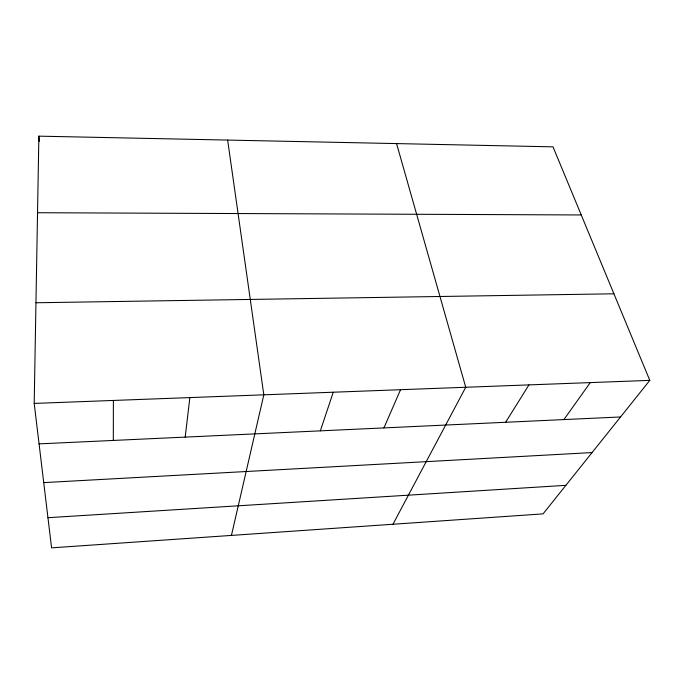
<?xml version="1.0" encoding="UTF-8"?>
<svg xmlns="http://www.w3.org/2000/svg" width="684" height="684" viewBox="0 0 684 684"><rect width="100%" height="100%" fill="white"/><g stroke="black" fill="none" stroke-linecap="round" stroke-linejoin="round"><path stroke-width="1.03" d="M113.313 440.436L113.382 400.448M34.2 403.415L38.877 136.15L553.014 146.838L649.8 380.372L543.062 513.872L51.582 547.85L34.2 403.415L649.8 380.372M185.193 437.11L189.87 397.584M231.44 535.41L263.819 394.822L227.644 140.075M320.343 430.852L333.262 392.223M383.929 427.91L400.542 389.7M392.975 524.243L465.736 387.264L396.575 143.589M505.63 422.276L528.954 384.895M563.898 419.583L590.283 382.604M47.957 517.694L565.882 485.332M43.733 482.613L592.07 452.577M39.074 443.873L620.55 416.958M35.961 302.764L613.916 293.795M37.543 212.724L581.238 214.956M38.877 136.15L39.304 141.391"/></g></svg>
